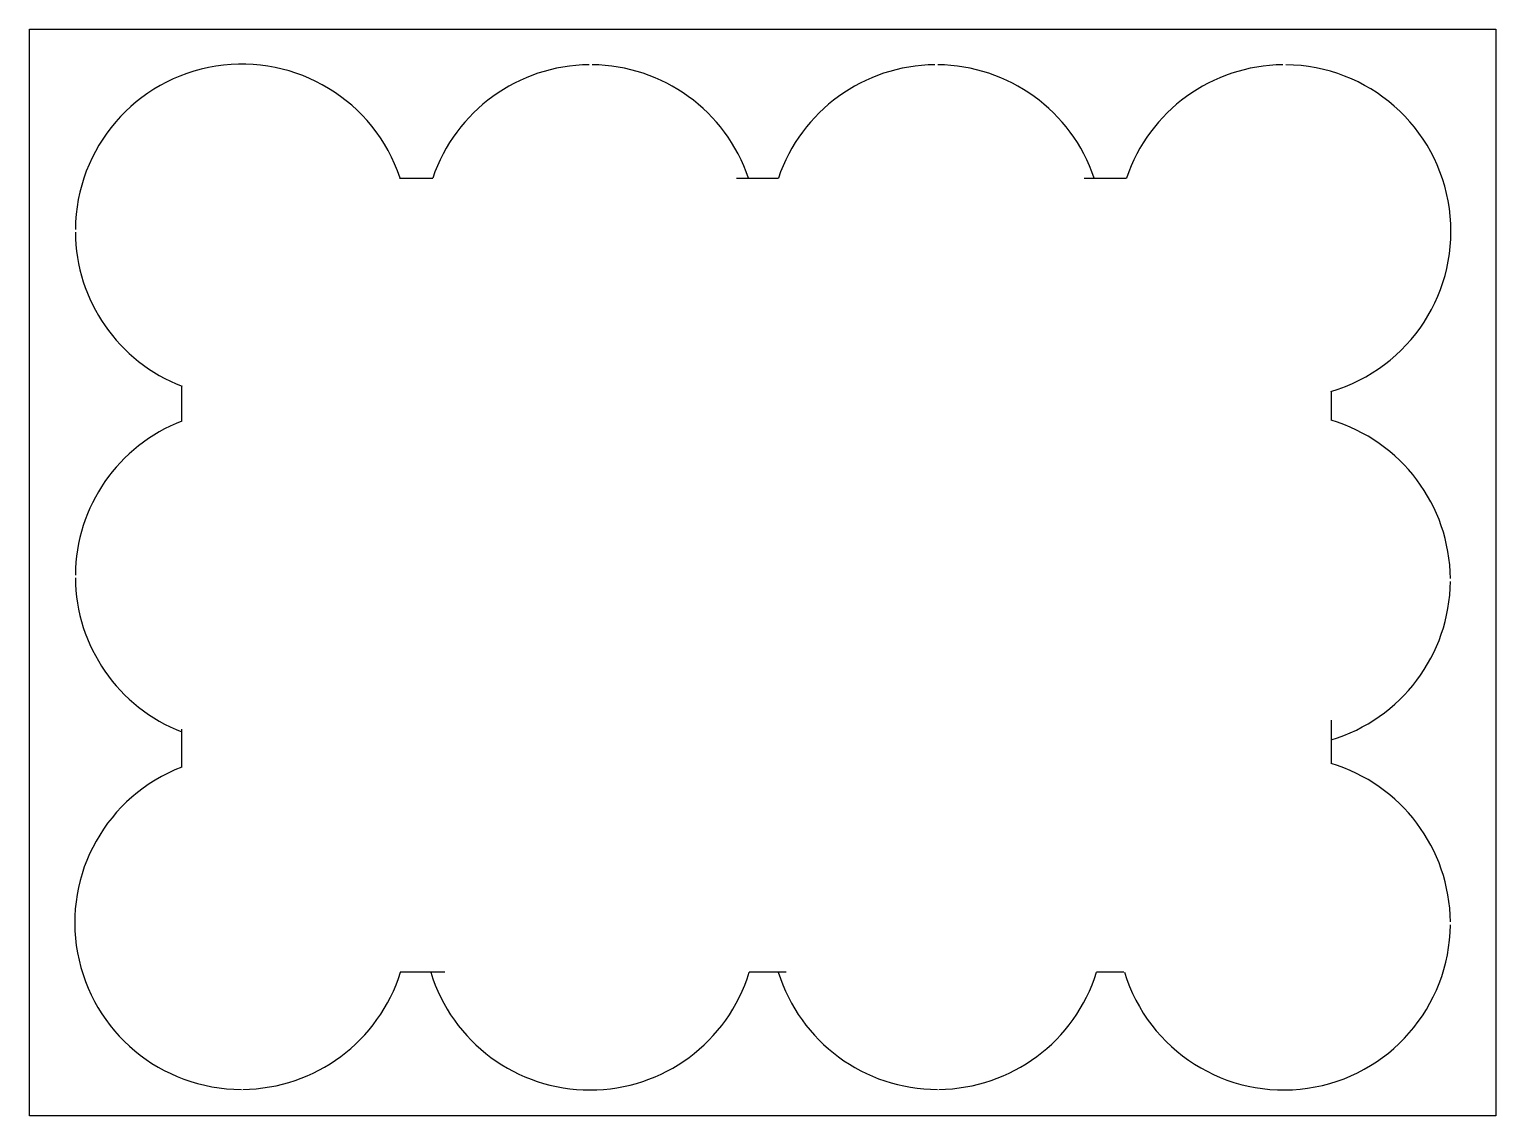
# Model space of a CAD drawing. Header units: millimetres. Extents: x 5.5 to 84.7, y -142.9 to -84.2.
import ezdxf

# ---------------------------------------------------------------- set-up
doc = ezdxf.new("R2010")
doc.units = ezdxf.units.MM

msp = doc.modelspace()

# ---------------------------------------------------------------- linework, layer by layer
for p, q in [((25.54, -92.275), (27.332, -92.275)), ((43.729, -92.275), (46.001, -92.275)), ((62.505, -92.275), (64.795, -92.275)), ((13.788, -105.399), (13.788, -103.535)), ((75.847, -103.829), (75.847, -105.357)), ((75.847, -121.553), (75.847, -123.899)), ((13.788, -124.098), (13.788, -122.046)), ((27.98, -135.166), (25.58, -135.166)), ((46.428, -135.166), (44.429, -135.166)), ((64.659, -135.166), (63.183, -135.166))]:
    msp.add_line(p, q)
msp.add_lwpolyline([(5.545, -84.244), (84.737, -84.244), (84.737, -142.915), (5.545, -142.915)], close=True)
for centre, start, end in [((17.03, -95.125), 18.46746, 179.49872), ((35.857, -95.158), 90.50128, 161.31348), ((35.857, -95.158), 18.68652, 89.49872), ((54.526, -95.158), 90.50128, 161.31382), ((54.526, -95.158), 18.68618, 89.49872), ((73.322, -95.158), 90.50128, 161.3169), ((73.322, -95.158), 286.23517, 89.49872), ((17.03, -95.125), 180.50128, 248.91845), ((17.03, -113.794), 111.1139, 179.49872), ((73.29, -113.986), 0.50128, 73.49101), ((17.03, -113.794), 180.50128, 248.8861), ((73.29, -113.986), 286.50899, 359.49872), ((16.997, -132.495), 110.91755, 270), ((73.29, -132.528), 0.50128, 73.48967), ((73.29, -132.528), 196.99874, 359.49872), ((16.997, -132.495), 270.50128, 342.73566), ((35.825, -132.528), 197.04736, 342.95264), ((54.589, -132.495), 197.26434, 270), ((54.589, -132.495), 270.50128, 342.73566)]:
    msp.add_arc(centre, 9, start, end)

doc.saveas('drawing.dxf')
